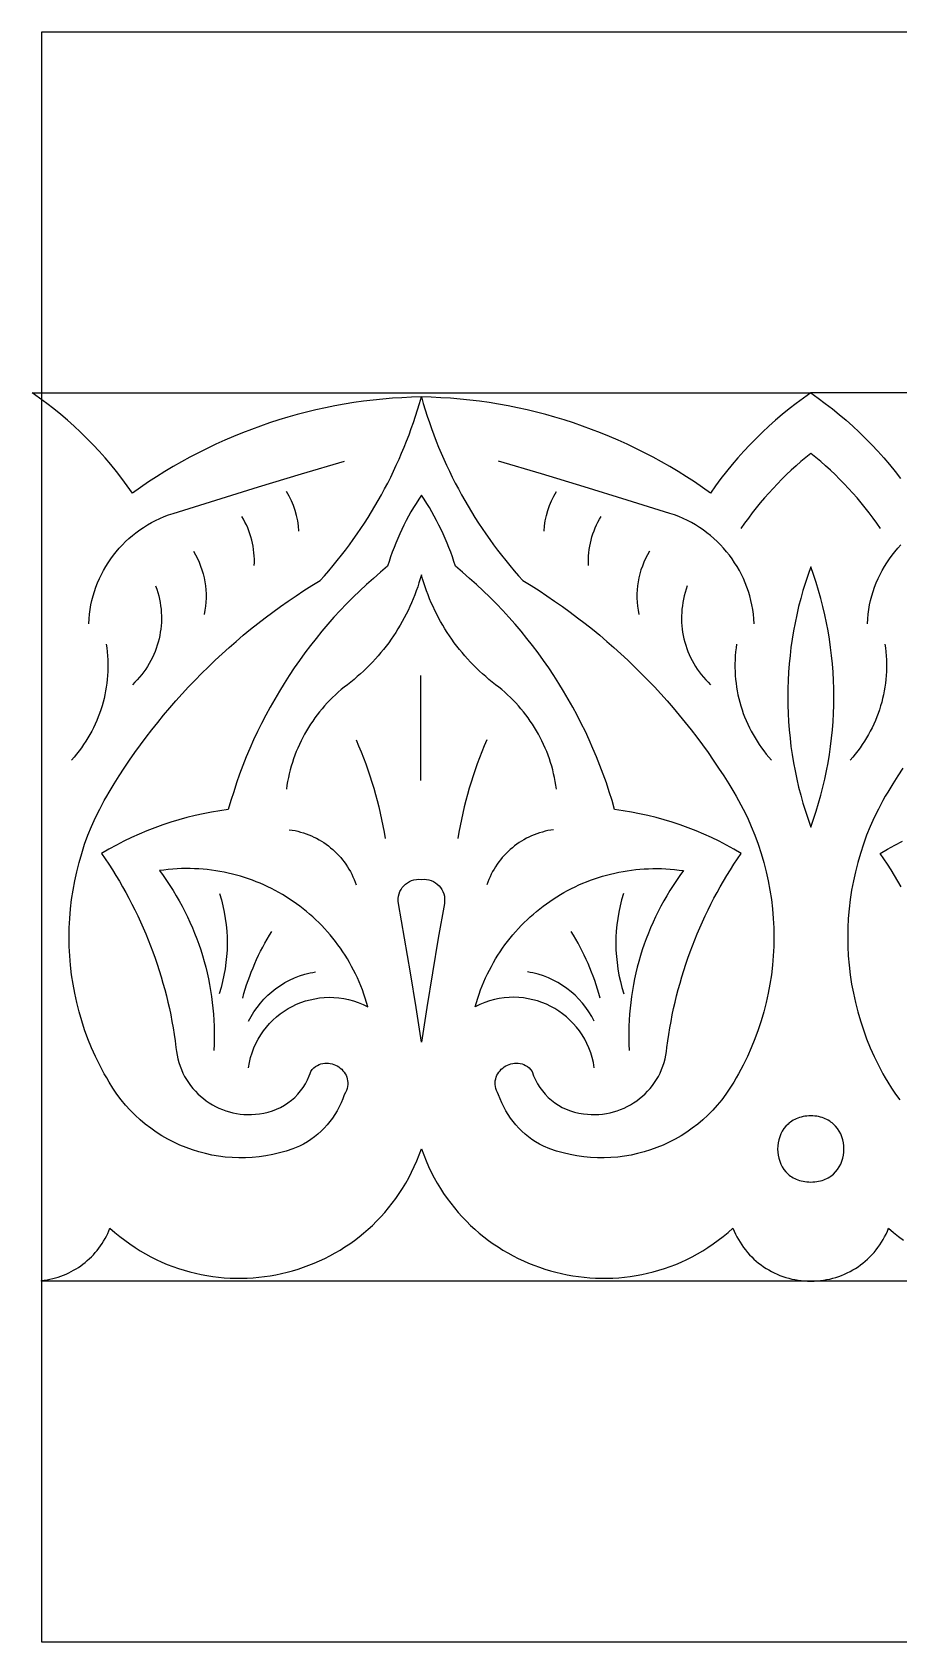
# Model space of a CAD drawing. Extents: x -349 to 352, y -69 to 76.
# Drawn here: x -349.2 to -271.2, y -69.2 to 75.8 of the extents above; entities that cross this region are included whole.
import ezdxf

# ---------------------------------------------------------------- set-up
doc = ezdxf.new("R2010")
doc.units = 0
doc.layers.add('LAYER_1', color=18, linetype='CONTINUOUS')

msp = doc.modelspace()

# ---------------------------------------------------------------- linework, layer by layer
at = {"layer": 'LAYER_1'}
for points in [[(-348.41, -69.22), (351.59, -69.22), (351.59, 75.78), (-348.41, 75.78)], [(-348.41, -69.22), (351.59, -69.22), (351.59, 75.78), (-348.41, 75.78)], [(-348.41, -69.22), (351.59, -69.22), (351.59, 75.78), (-348.41, 75.78)], [(-314.19, 34.08), (-314.43, 33.7), (-314.67, 33.33), (-314.9, 32.95), (-315.13, 32.56), (-315.35, 32.17), (-315.56, 31.78), (-315.76, 31.38), (-315.95, 30.99), (-316.14, 30.58), (-316.32, 30.18), (-316.5, 29.76), (-316.66, 29.35), (-316.82, 28.94), (-316.97, 28.52), (-317.11, 28.09), (-317.25, 27.67), (-317.89, 27.13), (-318.52, 26.58), (-319.14, 26.03), (-319.75, 25.46), (-320.35, 24.87), (-320.93, 24.28), (-321.5, 23.68), (-322.07, 23.07), (-322.61, 22.45), (-323.15, 21.81), (-323.67, 21.17), (-324.19, 20.52), (-324.68, 19.86), (-325.17, 19.19), (-325.64, 18.51), (-326.1, 17.82), (-326.55, 17.12), (-326.98, 16.42), (-327.4, 15.7), (-327.81, 14.98), (-328.2, 14.25), (-328.58, 13.51), (-328.95, 12.77), (-329.3, 12.02), (-329.64, 11.26), (-329.96, 10.49), (-330.27, 9.72), (-330.56, 8.94), (-330.84, 8.15), (-331.1, 7.36), (-331.35, 6.57), (-331.59, 5.76), (-332.34, 5.65), (-333.09, 5.53), (-333.84, 5.38), (-334.58, 5.21), (-335.31, 5.03), (-336.05, 4.83), (-336.77, 4.61), (-337.49, 4.37), (-338.2, 4.11), (-338.91, 3.83), (-339.61, 3.54), (-340.3, 3.23), (-340.99, 2.9), (-341.66, 2.55), (-342.33, 2.18), (-342.99, 1.8), (-342.66, 1.31), (-342.33, 0.82), (-342.01, 0.32), (-341.7, -0.18), (-341.39, -0.69), (-341.1, -1.2), (-340.81, -1.72), (-340.53, -2.24), (-340.26, -2.76), (-339.99, -3.29), (-339.74, -3.82), (-339.49, -4.36), (-339.25, -4.89), (-339.02, -5.44), (-338.8, -5.98), (-338.58, -6.53), (-338.38, -7.08), (-338.18, -7.64), (-337.99, -8.19), (-337.81, -8.76), (-337.63, -9.32), (-337.47, -9.89), (-337.31, -10.45), (-337.16, -11.03), (-337.03, -11.6), (-336.89, -12.18), (-336.77, -12.75), (-336.66, -13.33), (-336.56, -13.92), (-336.46, -14.5), (-336.37, -15.09), (-336.3, -15.68), (-336.26, -16.03), (-336.2, -16.37), (-336.13, -16.71), (-336.04, -17.04), (-335.93, -17.37), (-335.81, -17.68), (-335.67, -17.99), (-335.52, -18.29), (-335.35, -18.57), (-335.17, -18.85), (-334.98, -19.12), (-334.77, -19.38), (-334.55, -19.62), (-334.32, -19.86), (-334.08, -20.08), (-333.83, -20.29), (-333.57, -20.49), (-333.3, -20.67), (-333.01, -20.84), (-332.73, -21), (-332.43, -21.14), (-332.12, -21.27), (-331.81, -21.38), (-331.49, -21.48), (-331.17, -21.56), (-330.84, -21.63), (-330.5, -21.68), (-330.17, -21.71), (-329.82, -21.72), (-329.48, -21.71), (-329.13, -21.69), (-328.78, -21.65), (-328.37, -21.59), (-327.98, -21.5), (-327.6, -21.39), (-327.23, -21.25), (-326.88, -21.08), (-326.53, -20.89), (-326.21, -20.67), (-325.89, -20.44), (-325.6, -20.18), (-325.33, -19.9), (-325.07, -19.6), (-324.84, -19.28), (-324.63, -18.95), (-324.45, -18.59), (-324.29, -18.23), (-324.22, -18.04), (-324.15, -17.84), (-324.02, -17.68), (-323.87, -17.53), (-323.72, -17.41), (-323.56, -17.31), (-323.4, -17.23), (-323.24, -17.17), (-323.07, -17.12), (-322.9, -17.1), (-322.73, -17.09), (-322.57, -17.09), (-322.4, -17.12), (-322.24, -17.15), (-322.08, -17.21), (-321.92, -17.27), (-321.78, -17.35), (-321.63, -17.44), (-321.5, -17.54), (-321.37, -17.65), (-321.26, -17.78), (-321.16, -17.91), (-321.06, -18.05), (-320.98, -18.19), (-320.92, -18.35), (-320.87, -18.51), (-320.84, -18.68), (-320.82, -18.85), (-320.82, -19.02), (-320.84, -19.2), (-320.88, -19.39), (-320.94, -19.57), (-321.03, -19.75), (-321.14, -19.94), (-321.27, -20.32), (-321.42, -20.68), (-321.59, -21.04), (-321.78, -21.38), (-321.98, -21.72), (-322.2, -22.05), (-322.43, -22.36), (-322.68, -22.66), (-322.95, -22.95), (-323.22, -23.23), (-323.51, -23.49), (-323.82, -23.74), (-324.14, -23.97), (-324.46, -24.19), (-324.81, -24.39), (-325.16, -24.57), (-325.76, -24.81), (-326.36, -25.01), (-326.97, -25.18), (-327.58, -25.32), (-328.19, -25.44), (-328.8, -25.53), (-329.42, -25.59), (-330.03, -25.62), (-330.64, -25.62), (-331.25, -25.6), (-331.86, -25.55), (-332.46, -25.47), (-333.06, -25.37), (-333.65, -25.24), (-334.24, -25.08), (-334.81, -24.9), (-335.38, -24.7), (-335.94, -24.47), (-336.49, -24.21), (-337.03, -23.94), (-337.56, -23.63), (-338.07, -23.31), (-338.57, -22.96), (-339.06, -22.59), (-339.53, -22.19), (-339.98, -21.77), (-340.42, -21.33), (-340.84, -20.87), (-341.24, -20.39), (-341.62, -19.88), (-341.98, -19.36), (-342.31, -18.81), (-342.53, -18.43), (-342.75, -18.05), (-343.16, -17.28), (-343.54, -16.5), (-343.89, -15.71), (-344.22, -14.91), (-344.52, -14.1), (-344.78, -13.29), (-345.02, -12.46), (-345.24, -11.64), (-345.42, -10.8), (-345.57, -9.97), (-345.7, -9.13), (-345.8, -8.28), (-345.87, -7.44), (-345.91, -6.59), (-345.93, -5.74), (-345.91, -4.89), (-345.87, -4.05), (-345.8, -3.2), (-345.7, -2.36), (-345.57, -1.52), (-345.42, -0.68), (-345.24, 0.15), (-345.02, 0.98), (-344.78, 1.8), (-344.52, 2.62), (-344.22, 3.43), (-343.89, 4.23), (-343.54, 5.02), (-343.16, 5.8), (-342.75, 6.57), (-342.53, 6.95), (-342.31, 7.33), (-341.87, 8.06), (-341.41, 8.78), (-340.95, 9.49), (-340.47, 10.2), (-339.99, 10.9), (-339.49, 11.58), (-338.99, 12.27), (-338.47, 12.94), (-337.94, 13.6), (-337.41, 14.26), (-336.86, 14.91), (-336.3, 15.55), (-335.74, 16.18), (-335.16, 16.8), (-334.58, 17.41), (-333.99, 18.02), (-333.38, 18.61), (-332.77, 19.2), (-332.15, 19.78), (-331.52, 20.34), (-330.89, 20.9), (-330.24, 21.45), (-329.58, 21.99), (-328.92, 22.52), (-328.25, 23.03), (-327.57, 23.54), (-326.88, 24.04), (-326.18, 24.53), (-325.48, 25.01), (-324.77, 25.47), (-324.05, 25.93), (-323.32, 26.38), (-322.92, 26.82), (-322.53, 27.27), (-322.15, 27.73), (-321.77, 28.19), (-321.4, 28.66), (-321.03, 29.13), (-320.68, 29.61), (-320.33, 30.09), (-319.98, 30.58), (-319.65, 31.07), (-319.32, 31.56), (-319, 32.07), (-318.69, 32.57), (-318.38, 33.08), (-318.08, 33.59), (-317.79, 34.11), (-317.51, 34.63), (-317.23, 35.16), (-316.96, 35.69), (-316.7, 36.23), (-316.45, 36.76), (-316.2, 37.31), (-315.97, 37.85), (-315.74, 38.4), (-315.52, 38.95), (-315.3, 39.51), (-315.1, 40.07), (-314.9, 40.63), (-314.71, 41.2), (-314.53, 41.77), (-314.35, 42.34), (-314.19, 42.92), (-315.07, 42.89), (-315.94, 42.85), (-316.81, 42.8), (-317.68, 42.72), (-318.55, 42.63), (-319.42, 42.53), (-320.28, 42.41), (-321.14, 42.27), (-321.99, 42.11), (-322.84, 41.94), (-323.69, 41.76), (-324.54, 41.55), (-325.38, 41.33), (-326.21, 41.1), (-327.04, 40.85), (-327.87, 40.58), (-328.69, 40.3), (-329.5, 40), (-330.31, 39.69), (-331.12, 39.36), (-331.91, 39.02), (-332.7, 38.66), (-333.49, 38.29), (-334.27, 37.9), (-335.04, 37.5), (-335.8, 37.08), (-336.56, 36.64), (-337.31, 36.2), (-338.05, 35.73), (-338.78, 35.26), (-339.5, 34.76), (-340.22, 34.26), (-340.68, 34.92), (-341.16, 35.56), (-341.65, 36.2), (-342.16, 36.82), (-342.68, 37.43), (-343.21, 38.03), (-343.76, 38.61), (-344.32, 39.18), (-344.89, 39.74), (-345.48, 40.29), (-346.07, 40.82), (-346.68, 41.34), (-347.31, 41.85), (-347.94, 42.34), (-348.59, 42.82), (-349.25, 43.28), (-314.19, 43.28), (-279.13, 43.28), (-279.78, 42.82), (-280.43, 42.34), (-281.06, 41.85), (-281.69, 41.34), (-282.3, 40.82), (-282.9, 40.29), (-283.48, 39.74), (-284.05, 39.18), (-284.61, 38.61), (-285.16, 38.03), (-285.69, 37.43), (-286.21, 36.82), (-286.72, 36.2), (-287.21, 35.56), (-287.69, 34.92), (-288.15, 34.26), (-288.87, 34.76), (-289.59, 35.26), (-290.33, 35.73), (-291.07, 36.2), (-291.81, 36.64), (-292.57, 37.08), (-293.33, 37.5), (-294.11, 37.9), (-294.88, 38.29), (-295.67, 38.66), (-296.46, 39.02), (-297.26, 39.36), (-298.06, 39.69), (-298.87, 40), (-299.68, 40.3), (-300.5, 40.58), (-301.33, 40.85), (-302.16, 41.1), (-303, 41.33), (-303.84, 41.55), (-304.68, 41.76), (-305.53, 41.94), (-306.38, 42.11), (-307.24, 42.27), (-308.09, 42.41), (-308.96, 42.53), (-309.82, 42.63), (-310.69, 42.72), (-311.56, 42.8), (-312.43, 42.85), (-313.31, 42.89), (-314.18, 42.92), (-314.02, 42.34), (-313.84, 41.77), (-313.66, 41.2), (-313.47, 40.63), (-313.28, 40.07), (-313.07, 39.51), (-312.86, 38.95), (-312.64, 38.4), (-312.41, 37.85), (-312.17, 37.31), (-311.92, 36.76), (-311.67, 36.23), (-311.41, 35.69), (-311.14, 35.16), (-310.86, 34.63), (-310.58, 34.11), (-310.29, 33.59), (-309.99, 33.08), (-309.69, 32.57), (-309.37, 32.07), (-309.05, 31.56), (-308.72, 31.07), (-308.39, 30.58), (-308.04, 30.09), (-307.7, 29.61), (-307.34, 29.13), (-306.97, 28.66), (-306.6, 28.19), (-306.23, 27.73), (-305.84, 27.27), (-305.45, 26.82), (-305.05, 26.38), (-304.32, 25.93), (-303.6, 25.47), (-302.89, 25.01), (-302.19, 24.53), (-301.49, 24.04), (-300.8, 23.54), (-300.12, 23.03), (-299.45, 22.52), (-298.79, 21.99), (-298.13, 21.45), (-297.49, 20.9), (-296.85, 20.34), (-296.22, 19.78), (-295.6, 19.2), (-294.99, 18.61), (-294.39, 18.02), (-293.79, 17.41), (-293.21, 16.8), (-292.63, 16.18), (-292.07, 15.55), (-291.51, 14.91), (-290.97, 14.26), (-290.43, 13.6), (-289.9, 12.94), (-289.39, 12.27), (-288.88, 11.58), (-288.38, 10.9), (-287.9, 10.2), (-287.42, 9.49), (-286.96, 8.78), (-286.5, 8.06), (-286.06, 7.33), (-285.84, 6.95), (-285.62, 6.57), (-285.21, 5.8), (-284.83, 5.02), (-284.48, 4.23), (-284.15, 3.43), (-283.86, 2.62), (-283.59, 1.8), (-283.35, 0.98), (-283.14, 0.15), (-282.95, -0.68), (-282.8, -1.52), (-282.67, -2.36), (-282.57, -3.2), (-282.5, -4.05), (-282.46, -4.89), (-282.44, -5.74), (-282.46, -6.59), (-282.5, -7.44), (-282.57, -8.28), (-282.67, -9.13), (-282.8, -9.97), (-282.95, -10.8), (-283.14, -11.64), (-283.35, -12.46), (-283.59, -13.29), (-283.86, -14.1), (-284.15, -14.91), (-284.48, -15.71), (-284.83, -16.5), (-285.21, -17.28), (-285.62, -18.05), (-285.84, -18.43), (-286.06, -18.81), (-286.4, -19.36), (-286.76, -19.88), (-287.14, -20.39), (-287.54, -20.87), (-287.95, -21.33), (-288.39, -21.77), (-288.84, -22.19), (-289.31, -22.59), (-289.8, -22.96), (-290.3, -23.31), (-290.81, -23.63), (-291.34, -23.94), (-291.88, -24.21), (-292.43, -24.47), (-292.99, -24.7), (-293.56, -24.9), (-294.14, -25.08), (-294.72, -25.24), (-295.31, -25.37), (-295.91, -25.47), (-296.51, -25.55), (-297.12, -25.6), (-297.73, -25.62), (-298.34, -25.62), (-298.96, -25.59), (-299.57, -25.53), (-300.18, -25.44), (-300.8, -25.32), (-301.41, -25.18), (-302.01, -25.01), (-302.62, -24.81), (-303.21, -24.57), (-303.57, -24.39), (-303.91, -24.19), (-304.24, -23.97), (-304.55, -23.74), (-304.86, -23.49), (-305.15, -23.23), (-305.43, -22.95), (-305.69, -22.66), (-305.94, -22.36), (-306.17, -22.05), (-306.39, -21.72), (-306.59, -21.38), (-306.78, -21.04), (-306.95, -20.68), (-307.1, -20.32), (-307.24, -19.94), (-307.34, -19.75), (-307.43, -19.57), (-307.49, -19.39), (-307.53, -19.2), (-307.55, -19.02), (-307.55, -18.85), (-307.54, -18.68), (-307.5, -18.51), (-307.45, -18.35), (-307.39, -18.19), (-307.31, -18.05), (-307.22, -17.91), (-307.11, -17.78), (-307, -17.65), (-306.87, -17.54), (-306.74, -17.44), (-306.6, -17.35), (-306.45, -17.27), (-306.29, -17.21), (-306.13, -17.15), (-305.97, -17.12), (-305.8, -17.09), (-305.64, -17.09), (-305.47, -17.1), (-305.3, -17.12), (-305.13, -17.17), (-304.97, -17.23), (-304.81, -17.31), (-304.65, -17.41), (-304.5, -17.53), (-304.36, -17.68), (-304.22, -17.84), (-304.09, -18.23), (-303.92, -18.59), (-303.74, -18.95), (-303.53, -19.28), (-303.3, -19.6), (-303.04, -19.9), (-302.77, -20.18), (-302.48, -20.44), (-302.17, -20.67), (-301.84, -20.89), (-301.5, -21.08), (-301.14, -21.25), (-300.77, -21.39), (-300.39, -21.5), (-300, -21.59), (-299.8, -21.62), (-299.6, -21.65), (-299.24, -21.69), (-298.9, -21.71), (-298.55, -21.72), (-298.21, -21.71), (-297.87, -21.68), (-297.53, -21.63), (-297.2, -21.56), (-296.88, -21.48), (-296.56, -21.38), (-296.25, -21.27), (-295.94, -21.14), (-295.65, -21), (-295.36, -20.84), (-295.08, -20.67), (-294.8, -20.49), (-294.54, -20.29), (-294.29, -20.08), (-294.05, -19.86), (-293.82, -19.62), (-293.6, -19.38), (-293.39, -19.12), (-293.2, -18.85), (-293.02, -18.57), (-292.85, -18.29), (-292.7, -17.99), (-292.56, -17.68), (-292.44, -17.37), (-292.33, -17.04), (-292.24, -16.71), (-292.17, -16.37), (-292.11, -16.03), (-292.08, -15.68), (-292, -15.09), (-291.91, -14.5), (-291.82, -13.92), (-291.71, -13.33), (-291.6, -12.75), (-291.48, -12.18), (-291.35, -11.6), (-291.21, -11.03), (-291.06, -10.45), (-290.9, -9.89), (-290.74, -9.32), (-290.57, -8.76), (-290.38, -8.19), (-290.19, -7.64), (-290, -7.08), (-289.79, -6.53), (-289.57, -5.98), (-289.35, -5.44), (-289.12, -4.89), (-288.88, -4.36), (-288.63, -3.82), (-288.38, -3.29), (-288.11, -2.76), (-287.84, -2.24), (-287.56, -1.72), (-287.27, -1.2), (-286.98, -0.69), (-286.67, -0.18), (-286.36, 0.32), (-286.04, 0.82), (-285.72, 1.31), (-285.38, 1.8), (-286.04, 2.18), (-286.71, 2.55), (-287.38, 2.9), (-288.07, 3.23), (-288.76, 3.54), (-289.46, 3.83), (-290.17, 4.11), (-290.88, 4.37), (-291.6, 4.61), (-292.33, 4.83), (-293.06, 5.03), (-293.79, 5.21), (-294.54, 5.38), (-295.28, 5.53), (-296.03, 5.65), (-296.79, 5.76), (-297.02, 6.57), (-297.27, 7.36), (-297.53, 8.15), (-297.81, 8.94), (-298.11, 9.72), (-298.41, 10.49), (-298.74, 11.26), (-299.07, 12.02), (-299.42, 12.77), (-299.79, 13.51), (-300.17, 14.25), (-300.56, 14.98), (-300.97, 15.7), (-301.39, 16.42), (-301.82, 17.12), (-302.27, 17.82), (-302.73, 18.51), (-303.2, 19.19), (-303.69, 19.86), (-304.19, 20.52), (-304.7, 21.17), (-305.22, 21.81), (-305.76, 22.45), (-306.31, 23.07), (-306.87, 23.68), (-307.44, 24.28), (-308.03, 24.87), (-308.62, 25.46), (-309.23, 26.03), (-309.85, 26.58), (-310.48, 27.13), (-311.12, 27.67), (-311.26, 28.09), (-311.4, 28.52), (-311.55, 28.94), (-311.71, 29.35), (-311.88, 29.76), (-312.05, 30.18), (-312.23, 30.58), (-312.42, 30.99), (-312.61, 31.38), (-312.82, 31.78), (-313.03, 32.17), (-313.24, 32.56), (-313.47, 32.95), (-313.7, 33.33), (-313.94, 33.7)], [(-279.12, 4.17), (-278.87, 4.89), (-278.64, 5.6), (-278.42, 6.32), (-278.22, 7.05), (-278.03, 7.77), (-277.86, 8.5), (-277.71, 9.23), (-277.57, 9.97), (-277.45, 10.71), (-277.34, 11.44), (-277.25, 12.19), (-277.18, 12.93), (-277.12, 13.67), (-277.08, 14.41), (-277.06, 15.16), (-277.05, 15.9), (-277.06, 16.65), (-277.08, 17.39), (-277.12, 18.13), (-277.18, 18.88), (-277.25, 19.62), (-277.34, 20.36), (-277.45, 21.1), (-277.57, 21.84), (-277.71, 22.57), (-277.86, 23.3), (-278.03, 24.03), (-278.22, 24.76), (-278.42, 25.48), (-278.64, 26.2), (-278.87, 26.92), (-279.12, 27.63), (-279.37, 26.92), (-279.61, 26.2), (-279.83, 25.48), (-280.03, 24.76), (-280.22, 24.03), (-280.39, 23.3), (-280.54, 22.57), (-280.68, 21.84), (-280.8, 21.1), (-280.91, 20.36), (-280.99, 19.62), (-281.07, 18.88), (-281.12, 18.13), (-281.16, 17.39), (-281.19, 16.65), (-281.2, 15.9), (-281.19, 15.16), (-281.16, 14.41), (-281.12, 13.67), (-281.07, 12.93), (-280.99, 12.19), (-280.91, 11.44), (-280.8, 10.71), (-280.68, 9.97), (-280.54, 9.23), (-280.39, 8.5), (-280.22, 7.77), (-280.03, 7.05), (-279.83, 6.32), (-279.61, 5.6), (-279.37, 4.89)], [(-314.19, -15.19), (-314.67, -12.07), (-315.17, -8.95), (-315.7, -5.84), (-316.25, -2.72), (-316.28, -2.49), (-316.28, -2.27), (-316.25, -2.05), (-316.2, -1.84), (-316.12, -1.64), (-316.02, -1.45), (-315.91, -1.28), (-315.77, -1.11), (-315.62, -0.97), (-315.45, -0.84), (-315.26, -0.73), (-315.07, -0.65), (-314.86, -0.58), (-314.64, -0.54), (-314.42, -0.53), (-314.19, -0.54), (-313.95, -0.53), (-313.73, -0.54), (-313.51, -0.58), (-313.31, -0.65), (-313.11, -0.73), (-312.93, -0.84), (-312.76, -0.97), (-312.6, -1.11), (-312.47, -1.28), (-312.35, -1.45), (-312.25, -1.64), (-312.18, -1.84), (-312.12, -2.05), (-312.1, -2.27), (-312.1, -2.49), (-312.12, -2.72), (-312.67, -5.84), (-313.2, -8.95), (-313.7, -12.07)], [(-279.12, -27.81), (-278.94, -27.8), (-278.76, -27.79), (-278.59, -27.77), (-278.42, -27.74), (-278.26, -27.7), (-278.11, -27.66), (-277.96, -27.61), (-277.82, -27.55), (-277.68, -27.49), (-277.55, -27.42), (-277.42, -27.34), (-277.31, -27.26), (-277.19, -27.17), (-277.08, -27.08), (-276.89, -26.88), (-276.71, -26.66), (-276.56, -26.42), (-276.43, -26.18), (-276.33, -25.92), (-276.24, -25.66), (-276.19, -25.38), (-276.15, -25.11), (-276.14, -24.83), (-276.15, -24.55), (-276.19, -24.27), (-276.24, -24), (-276.33, -23.73), (-276.43, -23.47), (-276.56, -23.23), (-276.71, -22.99), (-276.89, -22.78), (-277.08, -22.58), (-277.19, -22.48), (-277.31, -22.4), (-277.42, -22.31), (-277.55, -22.24), (-277.68, -22.17), (-277.82, -22.1), (-277.96, -22.04), (-278.11, -21.99), (-278.26, -21.95), (-278.42, -21.91), (-278.59, -21.88), (-278.76, -21.86), (-278.94, -21.85), (-279.12, -21.84), (-279.31, -21.85), (-279.48, -21.86), (-279.66, -21.88), (-279.82, -21.91), (-279.98, -21.95), (-280.14, -21.99), (-280.29, -22.04), (-280.43, -22.1), (-280.57, -22.17), (-280.7, -22.24), (-280.82, -22.31), (-280.94, -22.4), (-281.06, -22.48), (-281.16, -22.58), (-281.36, -22.78), (-281.54, -22.99), (-281.69, -23.23), (-281.82, -23.47), (-281.92, -23.73), (-282, -24), (-282.06, -24.27), (-282.1, -24.55), (-282.11, -24.83), (-282.1, -25.11), (-282.06, -25.38), (-282, -25.66), (-281.92, -25.92), (-281.82, -26.18), (-281.69, -26.42), (-281.54, -26.66), (-281.36, -26.88), (-281.16, -27.08), (-281.06, -27.17), (-280.94, -27.26), (-280.82, -27.34), (-280.7, -27.42), (-280.57, -27.49), (-280.43, -27.55), (-280.29, -27.61), (-280.14, -27.66), (-279.98, -27.7), (-279.82, -27.74), (-279.66, -27.77), (-279.48, -27.79), (-279.31, -27.8)]]:
    msp.add_lwpolyline(points, close=True, dxfattribs=at)
for points in [[(-244.06, 43.28), (-279.12, 43.28), (-278.46, 42.82), (-277.82, 42.34), (-277.18, 41.85), (-276.56, 41.34), (-275.95, 40.82), (-275.35, 40.29), (-274.77, 39.74), (-274.19, 39.18), (-273.63, 38.61), (-273.09, 38.03), (-272.55, 37.43), (-272.03, 36.82), (-271.53, 36.2), (-271.04, 35.56)], [(-272.83, 31.07), (-273.16, 31.54), (-273.5, 32.01), (-273.85, 32.47), (-274.21, 32.93), (-274.58, 33.38), (-274.95, 33.82), (-275.34, 34.26), (-275.73, 34.68), (-276.12, 35.1), (-276.53, 35.52), (-276.94, 35.92), (-277.36, 36.32), (-277.79, 36.71), (-278.23, 37.09), (-278.67, 37.47), (-279.12, 37.84), (-279.12, 37.84), (-279.12, 37.84), (-279.13, 37.84), (-279.13, 37.84), (-279.58, 37.47), (-280.02, 37.09), (-280.45, 36.71), (-280.88, 36.32), (-281.3, 35.92), (-281.72, 35.52), (-282.12, 35.1), (-282.52, 34.68), (-282.91, 34.26), (-283.29, 33.82), (-283.67, 33.38), (-284.03, 32.93), (-284.39, 32.47), (-284.74, 32.01), (-285.08, 31.54), (-285.42, 31.07)], [(-344.14, 22.49), (-344.12, 22.92), (-344.08, 23.35), (-344.02, 23.76), (-343.95, 24.18), (-343.86, 24.59), (-343.75, 24.99), (-343.63, 25.39), (-343.5, 25.78), (-343.35, 26.17), (-343.19, 26.55), (-343.01, 26.92), (-342.82, 27.29), (-342.61, 27.64), (-342.4, 27.99), (-342.17, 28.33), (-341.92, 28.66), (-341.67, 28.98), (-341.4, 29.3), (-341.12, 29.6), (-340.83, 29.89), (-340.53, 30.17), (-340.22, 30.44), (-339.9, 30.69), (-339.56, 30.94), (-339.22, 31.17), (-338.87, 31.39), (-338.5, 31.6), (-338.13, 31.79), (-337.75, 31.97), (-337.36, 32.14), (-336.96, 32.29), (-336.56, 32.43), (-332.71, 33.63), (-328.85, 34.82), (-324.99, 35.99), (-321.12, 37.13)], [(-284.23, 22.49), (-284.25, 22.92), (-284.29, 23.35), (-284.35, 23.76), (-284.43, 24.18), (-284.52, 24.59), (-284.62, 24.99), (-284.74, 25.39), (-284.87, 25.78), (-285.02, 26.17), (-285.19, 26.55), (-285.36, 26.92), (-285.55, 27.29), (-285.76, 27.64), (-285.98, 27.99), (-286.21, 28.33), (-286.45, 28.66), (-286.7, 28.98), (-286.97, 29.3), (-287.25, 29.6), (-287.54, 29.89), (-287.84, 30.17), (-288.15, 30.44), (-288.48, 30.69), (-288.81, 30.94), (-289.15, 31.17), (-289.51, 31.39), (-289.87, 31.6), (-290.24, 31.79), (-290.62, 31.97), (-291.01, 32.14), (-291.41, 32.29), (-291.81, 32.43), (-295.67, 33.63), (-299.52, 34.82), (-303.38, 35.99), (-307.25, 37.13)], [(-325.22, 30.83), (-325.26, 31.3), (-325.33, 31.77), (-325.43, 32.23), (-325.56, 32.68), (-325.71, 33.13), (-325.89, 33.56), (-326.1, 33.98), (-326.34, 34.4)], [(-303.15, 30.83), (-303.11, 31.3), (-303.04, 31.77), (-302.94, 32.23), (-302.81, 32.68), (-302.66, 33.13), (-302.48, 33.56), (-302.27, 33.98), (-302.03, 34.4)], [(-329.24, 27.73), (-329.23, 28.02), (-329.23, 28.31), (-329.24, 28.6), (-329.27, 28.89), (-329.3, 29.18), (-329.35, 29.47), (-329.4, 29.75), (-329.47, 30.03), (-329.54, 30.31), (-329.63, 30.58), (-329.73, 30.86), (-329.83, 31.13), (-329.95, 31.39), (-330.08, 31.65), (-330.22, 31.91), (-330.36, 32.16)], [(-299.13, 27.73), (-299.14, 28.02), (-299.14, 28.31), (-299.13, 28.6), (-299.1, 28.89), (-299.07, 29.18), (-299.03, 29.47), (-298.97, 29.75), (-298.9, 30.03), (-298.83, 30.31), (-298.74, 30.58), (-298.64, 30.86), (-298.54, 31.13), (-298.42, 31.39), (-298.29, 31.65), (-298.16, 31.91), (-298.01, 32.16)], [(-334.73, 29.03), (-334.54, 28.71), (-334.37, 28.38), (-334.21, 28.04), (-334.08, 27.69), (-333.96, 27.35), (-333.85, 26.99), (-333.77, 26.63), (-333.7, 26.27), (-333.65, 25.91), (-333.61, 25.54), (-333.59, 25.17), (-333.59, 24.8), (-333.61, 24.44), (-333.65, 24.07), (-333.7, 23.7), (-333.77, 23.33)], [(-293.65, 29.03), (-293.83, 28.71), (-294, 28.38), (-294.16, 28.04), (-294.29, 27.69), (-294.42, 27.35), (-294.52, 26.99), (-294.6, 26.63), (-294.67, 26.27), (-294.73, 25.91), (-294.76, 25.54), (-294.78, 25.17), (-294.78, 24.8), (-294.76, 24.44), (-294.72, 24.07), (-294.67, 23.7), (-294.6, 23.33)], [(-274.02, 22.49), (-273.99, 22.92), (-273.95, 23.35), (-273.89, 23.76), (-273.82, 24.18), (-273.73, 24.59), (-273.63, 24.99), (-273.51, 25.39), (-273.37, 25.78), (-273.22, 26.17), (-273.06, 26.55), (-272.88, 26.92), (-272.69, 27.29), (-272.49, 27.64), (-272.27, 27.99), (-272.04, 28.33), (-271.8, 28.66), (-271.54, 28.98), (-271.28, 29.3), (-271, 29.6)], [(-302.02, 7.59), (-302.07, 7.94), (-302.13, 8.29), (-302.2, 8.63), (-302.28, 8.98), (-302.36, 9.32), (-302.46, 9.65), (-302.56, 9.99), (-302.67, 10.32), (-302.79, 10.65), (-302.91, 10.97), (-303.05, 11.29), (-303.19, 11.61), (-303.34, 11.93), (-303.49, 12.24), (-303.66, 12.54), (-303.83, 12.84), (-304.01, 13.14), (-304.19, 13.43), (-304.39, 13.72), (-304.59, 14.01), (-304.79, 14.29), (-305.01, 14.56), (-305.23, 14.83), (-305.46, 15.09), (-305.69, 15.35), (-305.93, 15.61), (-306.18, 15.85), (-306.43, 16.1), (-306.69, 16.33), (-306.96, 16.56), (-307.23, 16.79), (-307.51, 17), (-307.81, 17.24), (-308.11, 17.48), (-308.4, 17.73), (-308.69, 17.98), (-308.97, 18.23), (-309.24, 18.5), (-309.51, 18.76), (-309.77, 19.04), (-310.03, 19.32), (-310.28, 19.6), (-310.53, 19.89), (-310.77, 20.18), (-311, 20.48), (-311.23, 20.78), (-311.45, 21.09), (-311.66, 21.4), (-311.87, 21.71), (-312.07, 22.03), (-312.27, 22.36), (-312.46, 22.68), (-312.64, 23.01), (-312.81, 23.35), (-312.98, 23.69), (-313.14, 24.03), (-313.3, 24.38), (-313.45, 24.73), (-313.59, 25.08), (-313.72, 25.44), (-313.85, 25.8), (-313.97, 26.16), (-314.08, 26.52), (-314.18, 26.89), (-314.18, 26.89), (-314.19, 26.89), (-314.19, 26.89), (-314.19, 26.89), (-314.29, 26.52), (-314.41, 26.16), (-314.52, 25.8), (-314.65, 25.44), (-314.78, 25.08), (-314.93, 24.73), (-315.07, 24.38), (-315.23, 24.03), (-315.39, 23.69), (-315.56, 23.35), (-315.73, 23.01), (-315.92, 22.68), (-316.1, 22.36), (-316.3, 22.03), (-316.5, 21.71), (-316.71, 21.4), (-316.92, 21.09), (-317.14, 20.78), (-317.37, 20.48), (-317.6, 20.18), (-317.84, 19.89), (-318.09, 19.6), (-318.34, 19.32), (-318.6, 19.04), (-318.86, 18.76), (-319.13, 18.5), (-319.4, 18.23), (-319.68, 17.98), (-319.97, 17.73), (-320.26, 17.48), (-320.56, 17.24), (-320.86, 17), (-321.14, 16.79), (-321.41, 16.56), (-321.68, 16.33), (-321.94, 16.1), (-322.19, 15.85), (-322.44, 15.61), (-322.68, 15.35), (-322.91, 15.09), (-323.14, 14.83), (-323.36, 14.56), (-323.58, 14.29), (-323.78, 14.01), (-323.98, 13.72), (-324.18, 13.43), (-324.36, 13.14), (-324.54, 12.84), (-324.71, 12.54), (-324.88, 12.24), (-325.03, 11.93), (-325.18, 11.61), (-325.32, 11.29), (-325.46, 10.97), (-325.58, 10.65), (-325.7, 10.32), (-325.81, 9.99), (-325.91, 9.65), (-326.01, 9.32), (-326.09, 8.98), (-326.17, 8.63), (-326.24, 8.29), (-326.3, 7.94), (-326.35, 7.59)], [(-338.13, 25.89), (-338.02, 25.6), (-337.93, 25.3), (-337.85, 25.01), (-337.78, 24.71), (-337.72, 24.41), (-337.68, 24.11), (-337.64, 23.81), (-337.62, 23.51), (-337.61, 23.21), (-337.6, 22.91), (-337.61, 22.61), (-337.63, 22.31), (-337.66, 22.01), (-337.71, 21.72), (-337.76, 21.42), (-337.82, 21.13), (-337.9, 20.84), (-337.98, 20.55), (-338.07, 20.27), (-338.18, 19.99), (-338.29, 19.71), (-338.42, 19.44), (-338.56, 19.17), (-338.7, 18.91), (-338.86, 18.65), (-339.02, 18.4), (-339.2, 18.15), (-339.38, 17.91), (-339.58, 17.67), (-339.78, 17.44), (-340, 17.22), (-340.22, 17)], [(-290.25, 25.89), (-290.35, 25.6), (-290.44, 25.3), (-290.52, 25.01), (-290.59, 24.71), (-290.65, 24.41), (-290.69, 24.11), (-290.73, 23.81), (-290.75, 23.51), (-290.77, 23.21), (-290.77, 22.91), (-290.76, 22.61), (-290.74, 22.31), (-290.71, 22.01), (-290.67, 21.72), (-290.61, 21.42), (-290.55, 21.13), (-290.48, 20.84), (-290.39, 20.55), (-290.3, 20.27), (-290.19, 19.99), (-290.08, 19.71), (-289.95, 19.44), (-289.82, 19.17), (-289.67, 18.91), (-289.52, 18.65), (-289.35, 18.4), (-289.17, 18.15), (-288.99, 17.91), (-288.79, 17.67), (-288.59, 17.44), (-288.38, 17.22), (-288.15, 17)], [(-342.57, 20.66), (-342.52, 20.31), (-342.48, 19.95), (-342.45, 19.6), (-342.43, 19.24), (-342.42, 18.89), (-342.42, 18.54), (-342.43, 18.18), (-342.45, 17.83), (-342.48, 17.48), (-342.52, 17.13), (-342.57, 16.78), (-342.63, 16.44), (-342.69, 16.1), (-342.77, 15.75), (-342.86, 15.41), (-342.95, 15.08), (-343.06, 14.74), (-343.17, 14.41), (-343.3, 14.09), (-343.43, 13.76), (-343.57, 13.44), (-343.72, 13.12), (-343.88, 12.81), (-344.05, 12.5), (-344.23, 12.2), (-344.41, 11.9), (-344.61, 11.6), (-344.81, 11.31), (-345.03, 11.03), (-345.25, 10.75), (-345.48, 10.47), (-345.71, 10.21)], [(-285.8, 20.66), (-285.85, 20.31), (-285.89, 19.95), (-285.92, 19.6), (-285.94, 19.24), (-285.95, 18.89), (-285.95, 18.54), (-285.94, 18.18), (-285.92, 17.83), (-285.89, 17.48), (-285.85, 17.13), (-285.8, 16.78), (-285.75, 16.44), (-285.68, 16.1), (-285.6, 15.75), (-285.51, 15.41), (-285.42, 15.08), (-285.31, 14.74), (-285.2, 14.41), (-285.08, 14.09), (-284.94, 13.76), (-284.8, 13.44), (-284.65, 13.12), (-284.49, 12.81), (-284.32, 12.5), (-284.14, 12.2), (-283.96, 11.9), (-283.76, 11.6), (-283.56, 11.31), (-283.35, 11.03), (-283.13, 10.75), (-282.9, 10.47), (-282.66, 10.21)], [(-272.45, 20.66), (-272.4, 20.31), (-272.36, 19.95), (-272.33, 19.6), (-272.31, 19.24), (-272.3, 18.89), (-272.3, 18.54), (-272.31, 18.18), (-272.33, 17.83), (-272.36, 17.48), (-272.39, 17.13), (-272.44, 16.78), (-272.5, 16.44), (-272.57, 16.1), (-272.65, 15.75), (-272.73, 15.41), (-272.83, 15.08), (-272.93, 14.74), (-273.05, 14.41), (-273.17, 14.09), (-273.3, 13.76), (-273.45, 13.44), (-273.6, 13.12), (-273.76, 12.81), (-273.93, 12.5), (-274.1, 12.2), (-274.29, 11.9), (-274.49, 11.6), (-274.69, 11.31), (-274.9, 11.03), (-275.12, 10.75), (-275.35, 10.47), (-275.59, 10.21)], [(-314.23, 8.38), (-314.23, 17.82)], [(-320.08, 12.04), (-319.85, 11.5), (-319.63, 10.96), (-319.42, 10.42), (-319.21, 9.88), (-319.02, 9.33), (-318.83, 8.78), (-318.66, 8.23), (-318.49, 7.67), (-318.33, 7.12), (-318.18, 6.56), (-318.04, 5.99), (-317.9, 5.43), (-317.78, 4.86), (-317.66, 4.29), (-317.56, 3.72), (-317.46, 3.15)], [(-308.3, 12.04), (-308.53, 11.5), (-308.75, 10.96), (-308.96, 10.42), (-309.16, 9.88), (-309.35, 9.33), (-309.54, 8.78), (-309.72, 8.23), (-309.88, 7.67), (-310.04, 7.12), (-310.19, 6.56), (-310.34, 5.99), (-310.47, 5.43), (-310.59, 4.86), (-310.71, 4.29), (-310.82, 3.72), (-310.91, 3.15)], [(-270.82, 9.49), (-271.29, 8.78), (-271.74, 8.06), (-272.19, 7.33), (-272.41, 6.95), (-272.63, 6.57), (-273.03, 5.8), (-273.42, 5.02), (-273.77, 4.23), (-274.09, 3.43), (-274.39, 2.62), (-274.66, 1.8), (-274.9, 0.98), (-275.11, 0.15), (-275.29, -0.68), (-275.45, -1.52), (-275.58, -2.36), (-275.68, -3.2), (-275.75, -4.05), (-275.79, -4.89), (-275.8, -5.74), (-275.79, -6.59), (-275.75, -7.44), (-275.68, -8.28), (-275.58, -9.13), (-275.45, -9.97), (-275.29, -10.8), (-275.11, -11.64), (-274.9, -12.46), (-274.66, -13.29), (-274.39, -14.1), (-274.09, -14.91), (-273.77, -15.71), (-273.42, -16.5), (-273.03, -17.28), (-272.63, -18.05), (-272.41, -18.43), (-272.19, -18.81), (-271.85, -19.36), (-271.49, -19.88), (-271.11, -20.39)], [(-326.09, 3.93), (-325.83, 3.89), (-325.57, 3.85), (-325.32, 3.79), (-325.07, 3.72), (-324.82, 3.65), (-324.58, 3.57), (-324.34, 3.48), (-324.1, 3.38), (-323.87, 3.27), (-323.64, 3.16), (-323.41, 3.03), (-323.2, 2.9), (-322.98, 2.77), (-322.77, 2.62), (-322.57, 2.47), (-322.37, 2.31), (-322.18, 2.15), (-321.99, 1.98), (-321.81, 1.8), (-321.63, 1.61), (-321.46, 1.42), (-321.3, 1.23), (-321.15, 1.03), (-321, 0.82), (-320.86, 0.6), (-320.72, 0.38), (-320.59, 0.16), (-320.47, -0.07), (-320.36, -0.3), (-320.26, -0.54), (-320.16, -0.79), (-320.08, -1.04)], [(-302.28, 3.93), (-302.54, 3.89), (-302.8, 3.85), (-303.05, 3.79), (-303.3, 3.72), (-303.55, 3.65), (-303.8, 3.57), (-304.04, 3.48), (-304.27, 3.38), (-304.51, 3.27), (-304.73, 3.16), (-304.96, 3.03), (-305.18, 2.9), (-305.39, 2.77), (-305.6, 2.62), (-305.8, 2.47), (-306, 2.31), (-306.2, 2.15), (-306.38, 1.98), (-306.56, 1.8), (-306.74, 1.61), (-306.91, 1.42), (-307.07, 1.23), (-307.23, 1.03), (-307.37, 0.82), (-307.52, 0.6), (-307.65, 0.38), (-307.78, 0.16), (-307.9, -0.07), (-308.01, -0.3), (-308.11, -0.54), (-308.21, -0.79), (-308.3, -1.04)], [(-270.97, -1.2), (-271.27, -0.69), (-271.57, -0.18), (-271.88, 0.32), (-272.2, 0.82), (-272.53, 1.31), (-272.87, 1.8), (-272.21, 2.18), (-271.54, 2.55), (-270.86, 2.9)], [(-329.75, -17.51), (-329.67, -17.04), (-329.57, -16.59), (-329.43, -16.15), (-329.28, -15.72), (-329.09, -15.31), (-328.89, -14.92), (-328.66, -14.54), (-328.41, -14.18), (-328.15, -13.84), (-327.86, -13.52), (-327.56, -13.21), (-327.24, -12.92), (-326.9, -12.66), (-326.55, -12.41), (-326.19, -12.18), (-325.82, -11.98), (-325.43, -11.79), (-325.04, -11.63), (-324.63, -11.49), (-324.22, -11.38), (-323.8, -11.29), (-323.37, -11.22), (-322.94, -11.18), (-322.51, -11.16), (-322.07, -11.17), (-321.63, -11.21), (-321.19, -11.27), (-320.76, -11.36), (-320.32, -11.48), (-319.88, -11.63), (-319.45, -11.81), (-319.03, -12.02), (-319.14, -11.63), (-319.25, -11.25), (-319.38, -10.87), (-319.51, -10.5), (-319.65, -10.14), (-319.8, -9.77), (-319.96, -9.42), (-320.12, -9.06), (-320.3, -8.72), (-320.48, -8.38), (-320.66, -8.04), (-320.86, -7.71), (-321.06, -7.38), (-321.27, -7.06), (-321.48, -6.74), (-321.71, -6.43), (-321.93, -6.13), (-322.17, -5.83), (-322.41, -5.54), (-322.66, -5.25), (-322.91, -4.97), (-323.17, -4.7), (-323.44, -4.43), (-323.71, -4.17), (-323.98, -3.91), (-324.26, -3.66), (-324.55, -3.42), (-324.84, -3.18), (-325.14, -2.96), (-325.44, -2.73), (-325.75, -2.52), (-326.06, -2.31), (-326.38, -2.11), (-326.7, -1.91), (-327.03, -1.72), (-327.36, -1.54), (-327.69, -1.37), (-328.03, -1.2), (-328.37, -1.04), (-328.71, -0.89), (-329.06, -0.75), (-329.41, -0.62), (-329.77, -0.49), (-330.13, -0.37), (-330.49, -0.26), (-330.85, -0.15), (-331.22, -0.06), (-331.59, 0.03), (-331.96, 0.11), (-332.34, 0.18), (-332.72, 0.24), (-333.1, 0.3), (-333.48, 0.34), (-333.86, 0.38), (-334.25, 0.41), (-334.63, 0.42), (-335.02, 0.43), (-335.41, 0.44), (-335.8, 0.43), (-336.2, 0.41), (-336.59, 0.38), (-336.99, 0.35), (-337.38, 0.3), (-337.78, 0.25), (-337.46, -0.19), (-337.15, -0.64), (-336.85, -1.09), (-336.56, -1.55), (-336.28, -2.01), (-336.01, -2.48), (-335.75, -2.95), (-335.5, -3.43), (-335.26, -3.91), (-335.04, -4.4), (-334.82, -4.89), (-334.62, -5.39), (-334.42, -5.89), (-334.24, -6.39), (-334.07, -6.9), (-333.91, -7.41), (-333.76, -7.93), (-333.62, -8.45), (-333.49, -8.97), (-333.38, -9.49), (-333.27, -10.02), (-333.18, -10.55), (-333.1, -11.08), (-333.03, -11.62), (-332.97, -12.15), (-332.93, -12.69), (-332.89, -13.23), (-332.87, -13.77), (-332.86, -14.31), (-332.86, -14.85), (-332.87, -15.39), (-332.89, -15.94)], [(-298.62, -17.51), (-298.7, -17.04), (-298.8, -16.59), (-298.94, -16.15), (-299.1, -15.72), (-299.28, -15.31), (-299.48, -14.92), (-299.71, -14.54), (-299.96, -14.18), (-300.22, -13.84), (-300.51, -13.52), (-300.81, -13.21), (-301.13, -12.92), (-301.47, -12.66), (-301.82, -12.41), (-302.18, -12.18), (-302.55, -11.98), (-302.94, -11.79), (-303.34, -11.63), (-303.74, -11.49), (-304.15, -11.38), (-304.57, -11.29), (-305, -11.22), (-305.43, -11.18), (-305.86, -11.16), (-306.3, -11.17), (-306.74, -11.21), (-307.18, -11.27), (-307.62, -11.36), (-308.05, -11.48), (-308.49, -11.63), (-308.92, -11.81), (-309.34, -12.02), (-309.23, -11.63), (-309.12, -11.25), (-308.99, -10.87), (-308.86, -10.5), (-308.72, -10.14), (-308.57, -9.77), (-308.41, -9.42), (-308.25, -9.06), (-308.07, -8.72), (-307.89, -8.38), (-307.71, -8.04), (-307.51, -7.71), (-307.31, -7.38), (-307.1, -7.06), (-306.89, -6.74), (-306.67, -6.43), (-306.44, -6.13), (-306.2, -5.83), (-305.96, -5.54), (-305.71, -5.25), (-305.46, -4.97), (-305.2, -4.7), (-304.94, -4.43), (-304.67, -4.17), (-304.39, -3.91), (-304.11, -3.66), (-303.82, -3.42), (-303.53, -3.18), (-303.23, -2.96), (-302.93, -2.73), (-302.62, -2.52), (-302.31, -2.31), (-301.99, -2.11), (-301.67, -1.91), (-301.35, -1.72), (-301.02, -1.54), (-300.68, -1.37), (-300.34, -1.2), (-300, -1.04), (-299.66, -0.89), (-299.31, -0.75), (-298.96, -0.62), (-298.6, -0.49), (-298.24, -0.37), (-297.88, -0.26), (-297.52, -0.15), (-297.15, -0.06), (-296.78, 0.03), (-296.41, 0.11), (-296.03, 0.18), (-295.65, 0.24), (-295.28, 0.3), (-294.89, 0.34), (-294.51, 0.38), (-294.12, 0.41), (-293.74, 0.42), (-293.35, 0.43), (-292.96, 0.44), (-292.57, 0.43), (-292.17, 0.41), (-291.78, 0.38), (-291.39, 0.35), (-290.99, 0.3), (-290.59, 0.25), (-290.92, -0.19), (-291.23, -0.64), (-291.53, -1.09), (-291.82, -1.55), (-292.1, -2.01), (-292.36, -2.48), (-292.62, -2.95), (-292.87, -3.43), (-293.11, -3.91), (-293.33, -4.4), (-293.55, -4.89), (-293.75, -5.39), (-293.95, -5.89), (-294.13, -6.39), (-294.3, -6.9), (-294.46, -7.41), (-294.61, -7.93), (-294.75, -8.45), (-294.88, -8.97), (-294.99, -9.49), (-295.1, -10.02), (-295.19, -10.55), (-295.27, -11.08), (-295.34, -11.62), (-295.4, -12.15), (-295.45, -12.69), (-295.48, -13.23), (-295.5, -13.77), (-295.52, -14.31), (-295.51, -14.85), (-295.5, -15.39), (-295.48, -15.94)], [(-332.37, -1.82), (-332.21, -2.37), (-332.07, -2.93), (-331.95, -3.49), (-331.86, -4.06), (-331.78, -4.63), (-331.73, -5.19), (-331.7, -5.76), (-331.69, -6.34), (-331.7, -6.91), (-331.74, -7.48), (-331.8, -8.04), (-331.88, -8.61), (-331.98, -9.18), (-332.1, -9.74), (-332.24, -10.29), (-332.41, -10.85)], [(-296, -1.82), (-296.16, -2.37), (-296.3, -2.93), (-296.42, -3.49), (-296.51, -4.06), (-296.59, -4.63), (-296.64, -5.19), (-296.67, -5.76), (-296.68, -6.34), (-296.67, -6.91), (-296.63, -7.48), (-296.57, -8.04), (-296.5, -8.61), (-296.4, -9.18), (-296.27, -9.74), (-296.13, -10.29), (-295.96, -10.85)], [(-330.28, -11.23), (-330.17, -10.83), (-330.05, -10.44), (-329.93, -10.05), (-329.79, -9.66), (-329.65, -9.27), (-329.51, -8.89), (-329.35, -8.51), (-329.19, -8.13), (-329.03, -7.75), (-328.85, -7.38), (-328.67, -7.01), (-328.48, -6.65), (-328.29, -6.28), (-328.09, -5.92), (-327.88, -5.57), (-327.66, -5.22)], [(-298.09, -11.23), (-298.2, -10.83), (-298.32, -10.44), (-298.45, -10.05), (-298.58, -9.66), (-298.72, -9.27), (-298.86, -8.89), (-299.02, -8.51), (-299.18, -8.13), (-299.35, -7.75), (-299.52, -7.38), (-299.7, -7.01), (-299.89, -6.65), (-300.08, -6.28), (-300.29, -5.92), (-300.49, -5.57), (-300.71, -5.22)], [(-329.75, -13.32), (-329.52, -12.89), (-329.27, -12.47), (-328.99, -12.07), (-328.69, -11.69), (-328.37, -11.32), (-328.03, -10.98), (-327.67, -10.66), (-327.29, -10.37), (-326.89, -10.09), (-326.48, -9.84), (-326.06, -9.61), (-325.62, -9.41), (-325.16, -9.24), (-324.7, -9.09), (-324.22, -8.97), (-323.98, -8.92), (-323.74, -8.88)], [(-298.62, -13.32), (-298.85, -12.89), (-299.1, -12.47), (-299.38, -12.07), (-299.68, -11.69), (-300, -11.32), (-300.34, -10.98), (-300.7, -10.66), (-301.08, -10.37), (-301.48, -10.09), (-301.89, -9.84), (-302.32, -9.61), (-302.76, -9.41), (-303.21, -9.24), (-303.67, -9.09), (-304.15, -8.97), (-304.39, -8.92), (-304.63, -8.88)], [(-244.06, -36.72), (-279.12, -36.72), (-314.19, -36.72), (-348.41, -36.72), (-348.41, -36.67), (-348.16, -36.64), (-347.9, -36.6), (-347.65, -36.55), (-347.4, -36.5), (-347.15, -36.43), (-346.91, -36.36), (-346.67, -36.28), (-346.43, -36.19), (-346.19, -36.09), (-345.96, -35.98), (-345.74, -35.87), (-345.52, -35.75), (-345.3, -35.62), (-345.08, -35.49), (-344.88, -35.34), (-344.67, -35.19), (-344.47, -35.04), (-344.28, -34.87), (-344.09, -34.7), (-343.91, -34.53), (-343.73, -34.35), (-343.56, -34.16), (-343.4, -33.96), (-343.24, -33.76), (-343.09, -33.55), (-342.95, -33.34), (-342.81, -33.12), (-342.68, -32.9), (-342.56, -32.67), (-342.44, -32.44), (-342.33, -32.2), (-342.24, -31.96), (-341.8, -32.34), (-341.36, -32.71), (-340.91, -33.05), (-340.45, -33.38), (-339.98, -33.7), (-339.51, -33.99), (-339.04, -34.27), (-338.55, -34.53), (-338.07, -34.78), (-337.58, -35.01), (-337.08, -35.22), (-336.58, -35.41), (-336.07, -35.59), (-335.57, -35.75), (-335.06, -35.9), (-334.54, -36.02), (-334.03, -36.14), (-333.51, -36.23), (-332.99, -36.31), (-332.47, -36.38), (-331.95, -36.42), (-331.43, -36.46), (-330.91, -36.47), (-330.39, -36.47), (-329.87, -36.46), (-329.35, -36.43), (-328.84, -36.38), (-328.32, -36.32), (-327.81, -36.25), (-327.3, -36.16), (-326.79, -36.05), (-326.29, -35.93), (-325.79, -35.8), (-325.29, -35.65), (-324.8, -35.48), (-324.32, -35.3), (-323.84, -35.11), (-323.36, -34.9), (-322.89, -34.68), (-322.43, -34.44), (-321.97, -34.19), (-321.52, -33.93), (-321.08, -33.65), (-320.65, -33.36), (-320.22, -33.06), (-319.8, -32.74), (-319.4, -32.41), (-319, -32.06), (-318.61, -31.71), (-318.23, -31.33), (-317.86, -30.95), (-317.5, -30.55), (-317.16, -30.14), (-316.82, -29.72), (-316.5, -29.28), (-316.19, -28.84), (-315.89, -28.38), (-315.6, -27.9), (-315.33, -27.42), (-315.07, -26.92), (-314.83, -26.41), (-314.6, -25.89), (-314.39, -25.36), (-314.19, -24.81), (-314.19, -24.81), (-314.18, -24.81), (-313.98, -25.36), (-313.77, -25.89), (-313.54, -26.41), (-313.3, -26.92), (-313.04, -27.42), (-312.77, -27.9), (-312.48, -28.38), (-312.19, -28.84), (-311.87, -29.28), (-311.55, -29.72), (-311.22, -30.14), (-310.87, -30.55), (-310.51, -30.95), (-310.14, -31.33), (-309.76, -31.71), (-309.38, -32.06), (-308.98, -32.41), (-308.57, -32.74), (-308.15, -33.06), (-307.73, -33.36), (-307.29, -33.65), (-306.85, -33.93), (-306.4, -34.19), (-305.94, -34.44), (-305.48, -34.68), (-305.01, -34.9), (-304.54, -35.11), (-304.06, -35.3), (-303.57, -35.48), (-303.08, -35.65), (-302.58, -35.8), (-302.08, -35.93), (-301.58, -36.05), (-301.07, -36.16), (-300.56, -36.25), (-300.05, -36.32), (-299.53, -36.38), (-299.02, -36.43), (-298.5, -36.46), (-297.98, -36.47), (-297.46, -36.47), (-296.94, -36.46), (-296.42, -36.42), (-295.9, -36.38), (-295.38, -36.31), (-294.86, -36.23), (-294.34, -36.14), (-293.83, -36.02), (-293.32, -35.9), (-292.81, -35.75), (-292.3, -35.59), (-291.79, -35.41), (-291.29, -35.22), (-290.8, -35.01), (-290.3, -34.78), (-289.82, -34.53), (-289.33, -34.27), (-288.86, -33.99), (-288.39, -33.7), (-287.92, -33.38), (-287.47, -33.05), (-287.02, -32.71), (-286.57, -32.34), (-286.14, -31.96), (-286.03, -32.22), (-285.91, -32.49), (-285.78, -32.74), (-285.64, -32.99), (-285.49, -33.23), (-285.34, -33.47), (-285.18, -33.7), (-285, -33.92), (-284.82, -34.14), (-284.64, -34.35), (-284.44, -34.55), (-284.24, -34.74), (-284.03, -34.92), (-283.82, -35.1), (-283.6, -35.27), (-283.37, -35.43), (-283.14, -35.58), (-282.9, -35.72), (-282.66, -35.86), (-282.41, -35.98), (-282.16, -36.1), (-281.9, -36.21), (-281.64, -36.3), (-281.37, -36.39), (-281.1, -36.47), (-280.83, -36.54), (-280.55, -36.59), (-280.27, -36.64), (-279.99, -36.68), (-279.7, -36.7), (-279.41, -36.72), (-279.12, -36.72), (-278.83, -36.72), (-278.55, -36.7), (-278.26, -36.68), (-277.98, -36.64), (-277.7, -36.59), (-277.42, -36.54), (-277.15, -36.47), (-276.88, -36.39), (-276.61, -36.3), (-276.35, -36.21), (-276.09, -36.1), (-275.84, -35.98), (-275.59, -35.86), (-275.35, -35.72), (-275.11, -35.58), (-274.87, -35.43), (-274.65, -35.27), (-274.43, -35.1), (-274.21, -34.92), (-274, -34.74), (-273.8, -34.55), (-273.61, -34.35), (-273.42, -34.14), (-273.24, -33.92), (-273.07, -33.7), (-272.91, -33.47), (-272.75, -33.23), (-272.61, -32.99), (-272.47, -32.74), (-272.34, -32.49), (-272.22, -32.22), (-272.11, -31.96), (-271.68, -32.34), (-271.23, -32.71), (-270.78, -33.05)]]:
    msp.add_lwpolyline(points, dxfattribs=at)

doc.saveas('drawing.dxf')
